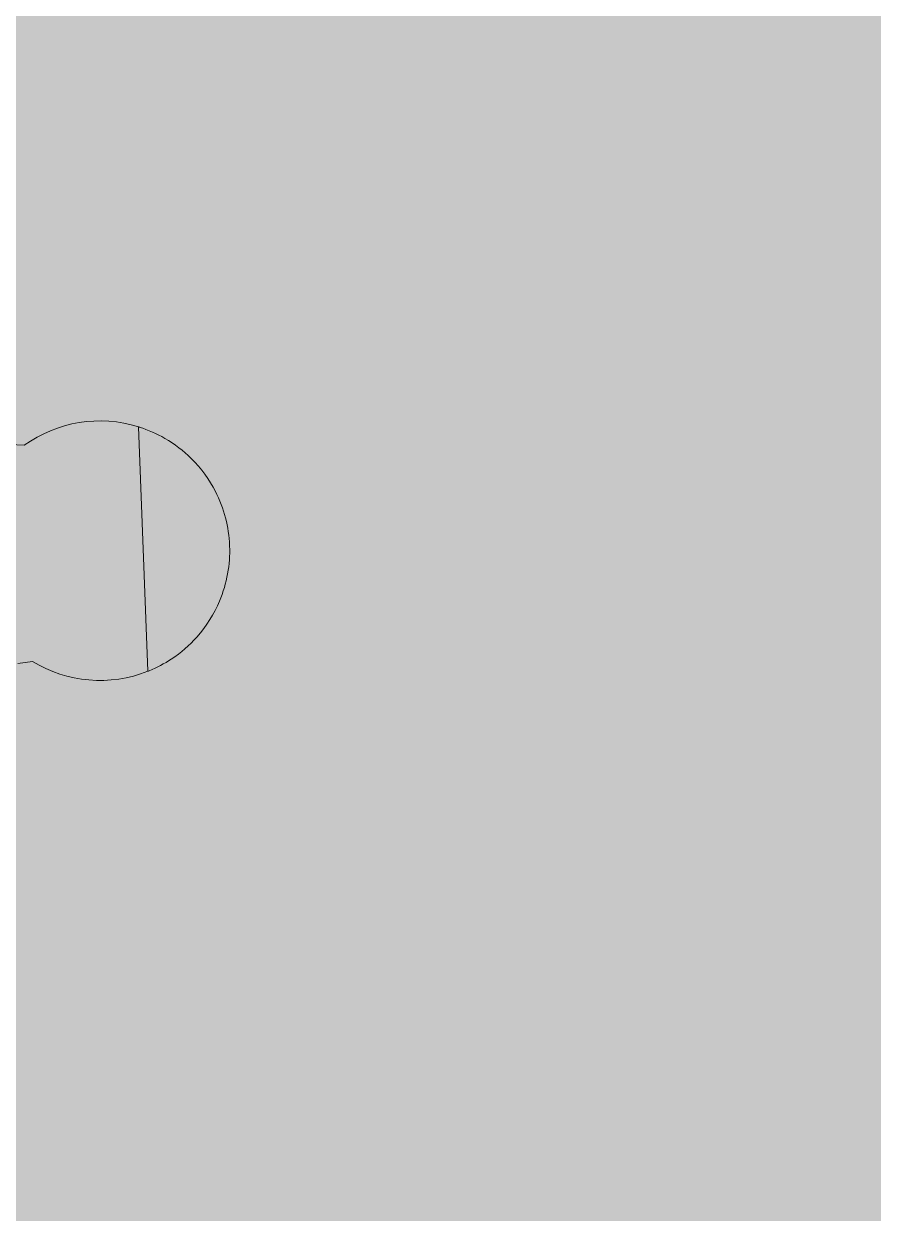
# Model space of a CAD drawing. Header units: metres. Extents: x 1956498 to 1957612, y 2277909 to 2278547.
# Drawn here: x 1956800.52874 to 1956800.54839, y 2278139.49538 to 2278139.52287 of the extents above; entities that cross this region are included whole.
import ezdxf
from ezdxf.enums import TextEntityAlignment as Align

# ---------------------------------------------------------------- set-up
doc = ezdxf.new("R2010")
doc.units = ezdxf.units.M
for name, color, linetype in [('PVcase Transformers', 7, 'Continuous'), ('UBS-100-Postes', 8, 'Continuous'), ('UBS_400_DETAIL POSTE HTA TOOLKIT UBS', 7, 'Continuous')]:
    doc.layers.add(name, color=color, linetype=linetype)
doc.styles.get("Standard").update_dxf_attribs({"font": 'verdana.ttf'})

# ---------------------------------------------------------------- blocks, each defined once
blk = doc.blocks.new('*U2673')
at = {"layer": 'UBS-100-Postes', "true_color": 0xb0c4d8, "transparency": 33554687}
blk.add_hatch(color=9, dxfattribs=at).paths.add_polyline_path([(0, 3), (5.3, 3), (5.3, 0), (0, 0)])
at = {"layer": 'UBS-100-Postes', "color": 7, "transparency": 33554687, "const_width": 0.05}
blk.add_lwpolyline([(0, 3), (5.3, 3), (5.3, 0), (0, 0)], close=True, dxfattribs=at)
at = {"color": 7, "transparency": 33554687}
blk.add_attdef('NUMEROPOSTE', text='', height=1, dxfattribs=at).set_placement((2, 1.205513), align=Align.MIDDLE_CENTER)
blk = doc.blocks.new('HSI 150 coupe')
at = {"color": 1, "linetype": 'Continuous', "lineweight": 15}
for p, q in [((2.623, -52.671), (2.607, -52.5)), ((5.123, -52.671), (5.139, -52.5)), ((2.459, -54), (5.287, -54))]:
    blk.add_line(p, q, dxfattribs=at)
for start, end in [(146.4427, 199.4712), (340.5288, 33.5573)]:
    blk.add_arc((3.873, -53.5), 1.5, start, end, dxfattribs=at)
for points, knots in [([(2.459, -54), (2.461, -54.006), (2.495, -54.102), (2.601, -54.321), (2.858, -54.635), (3.291, -54.922), (3.658, -55), (3.871, -55), (3.873, -55)], [0, 0, 0, 0, 0.008599, 0.144722, 0.339896, 0.611188, 0.997428, 1, 1, 1, 1]), ([(3.873, -55), (3.874, -55), (4.088, -55), (4.449, -54.924), (4.876, -54.643), (5.137, -54.334), (5.248, -54.108), (5.286, -54.003), (5.287, -54)], [0, 0, 0, 0, 0.002572, 0.388372, 0.649545, 0.842632, 0.99547, 1, 1, 1, 1])]:
    blk.add_open_spline(points, degree=3, knots=knots, dxfattribs=at)
blk = doc.blocks.new('UBS_PDT C1752')
at = {"const_width": 0.01}
blk.add_lwpolyline([(-2.650002, 1.5), (2.650002, 1.5), (2.650007, -1.5), (-2.649998, -1.5)], close=True, dxfattribs=at)
at = {"xscale": 0.002, "yscale": 0.002, "zscale": 0.002}
blk.add_blockref('HSI 150 coupe', (2.653257, 0.614725), dxfattribs=at)

msp = doc.modelspace()

# ---------------------------------------------------------------- block references
at = {"layer": 'PVcase Transformers', "transparency": 33554687, "rotation": 92.17295982465782}
msp.add_blockref('*U2673', (1956802.73816, 2278134.279639), dxfattribs=at)
at = {"layer": 'UBS_400_DETAIL POSTE HTA TOOLKIT UBS', "transparency": 33554687, "rotation": 92.17295973550951}
msp.add_blockref('UBS_PDT C1752', (1956801.138761, 2278136.870856), dxfattribs=at)

doc.saveas('drawing.dxf')
